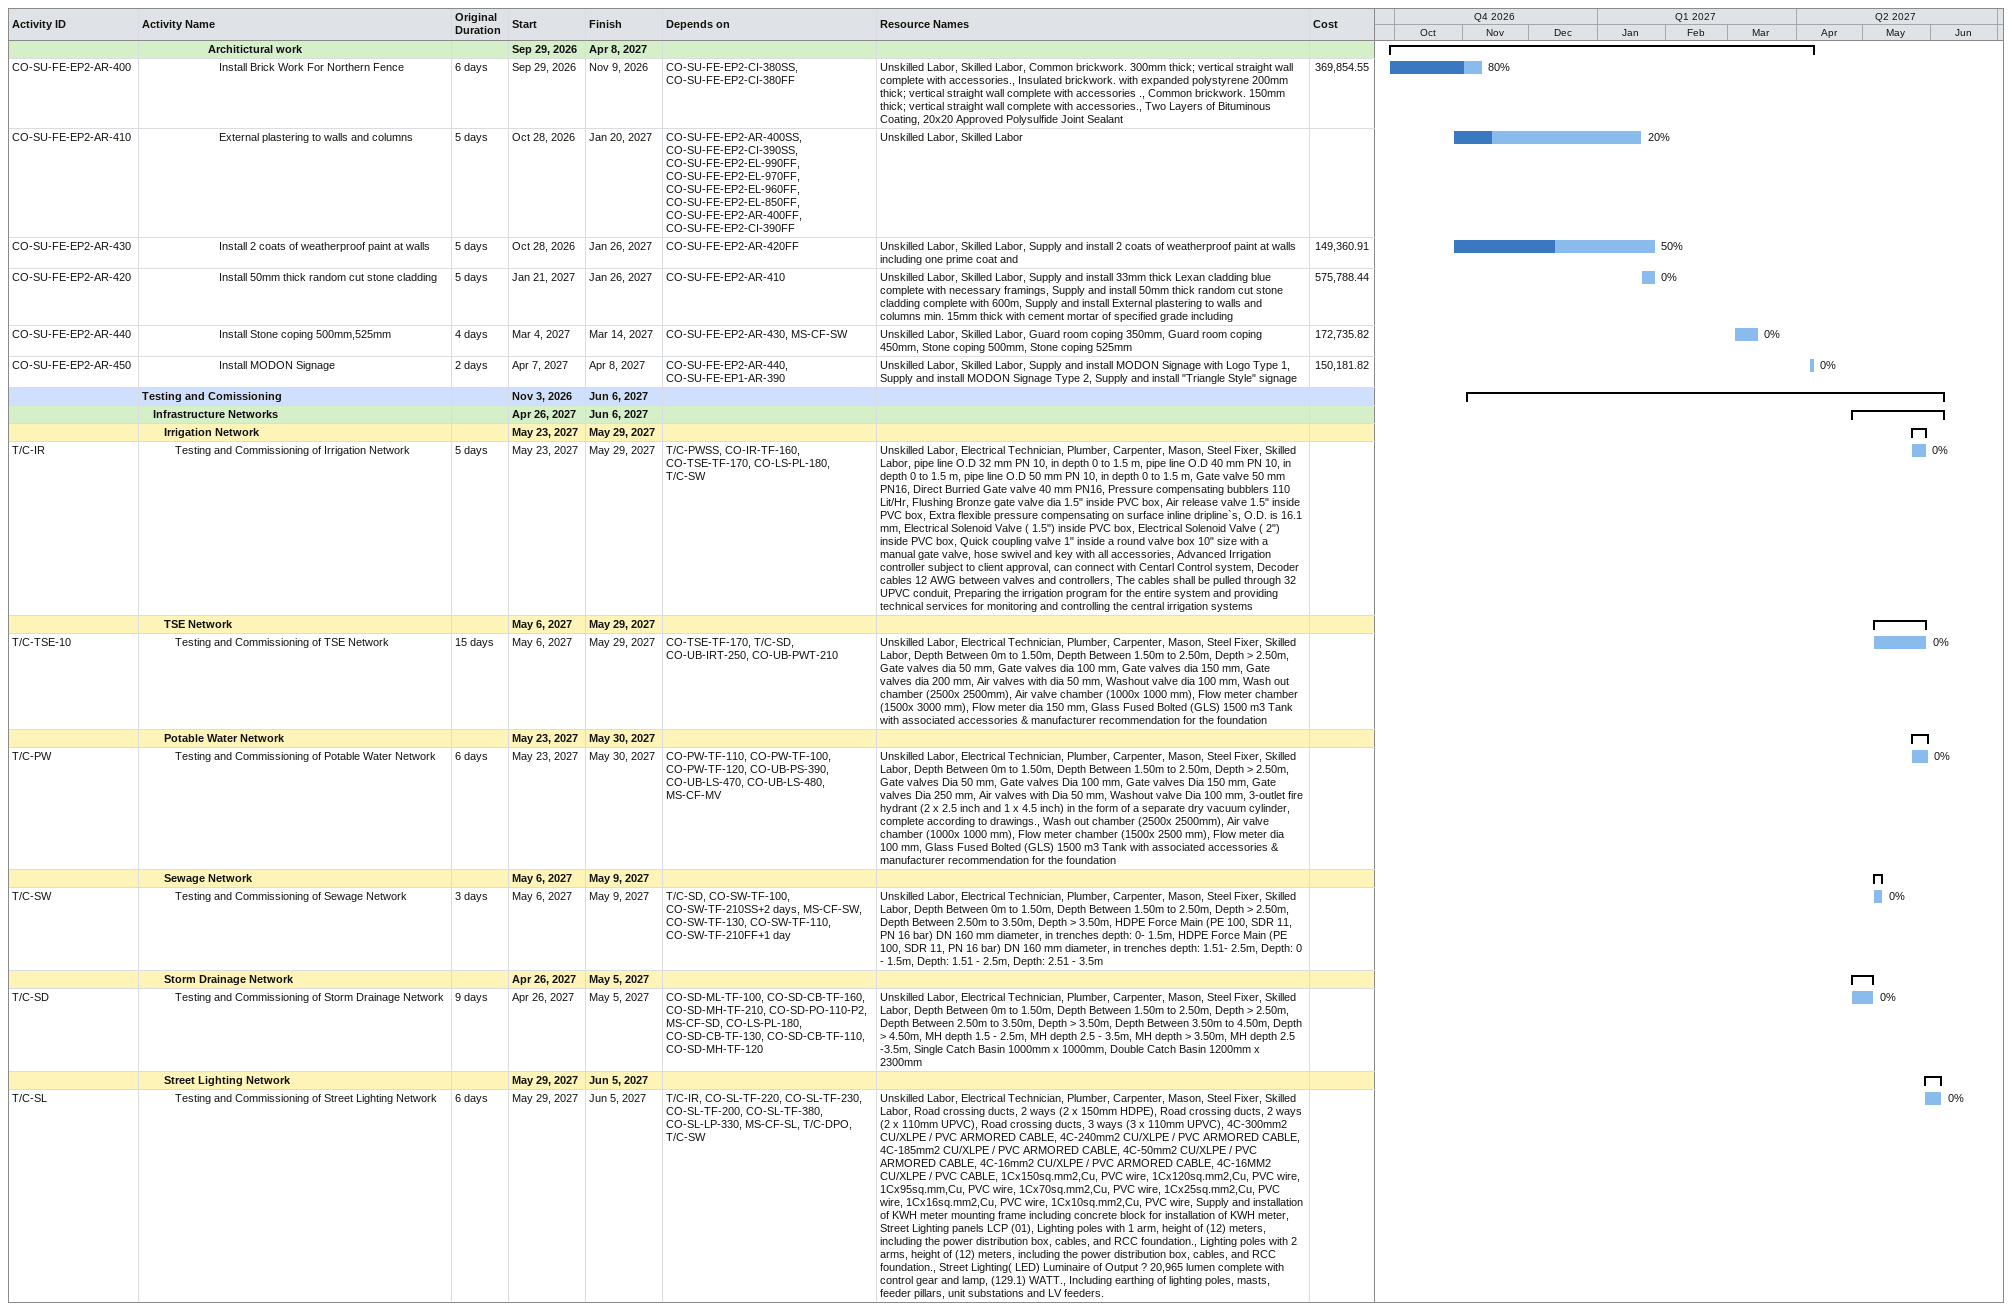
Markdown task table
| ID | Level | Task | Original duration | Start | Finish | Predecessors | Resources | % complete | Cost |
|---|---|---|---|---|---|---|---|---|---|
|  | 7 | **Architictural work** |  | 2026-09-29 | 2027-04-08 |  |  |  |  |
| CO-SU-FE-EP2-AR-400 | 8 | Install Brick Work For Northern Fence | 6d | 2026-09-29 | 2026-11-09 | CO-SU-FE-EP2-CI-380SS, CO-SU-FE-EP2-CI-380FF | Unskilled Labor, Skilled Labor, Common brickwork. 300mm thick; vertical straight wall complete with accessories., Insulated brickwork. with expanded polystyrene 200mm thick; vertical straight wall complete with accessories ., Common brickwork. 150mm thick; vertical straight wall complete with accessories., Two Layers of Bituminous Coating, 20x20 Approved Polysulfide Joint Sealant | 80 | 369854.55 |
| CO-SU-FE-EP2-AR-410 | 8 | External plastering to walls and columns | 5d | 2026-10-28 | 2027-01-20 | CO-SU-FE-EP2-AR-400SS, CO-SU-FE-EP2-CI-390SS, CO-SU-FE-EP2-EL-990FF, CO-SU-FE-EP2-EL-970FF, CO-SU-FE-EP2-EL-960FF, CO-SU-FE-EP2-EL-850FF, CO-SU-FE-EP2-AR-400FF, CO-SU-FE-EP2-CI-390FF | Unskilled Labor, Skilled Labor | 20 |  |
| CO-SU-FE-EP2-AR-430 | 8 | Install 2 coats of weatherproof paint at walls | 5d | 2026-10-28 | 2027-01-26 | CO-SU-FE-EP2-AR-420FF | Unskilled Labor, Skilled Labor, Supply and install 2 coats of weatherproof paint at walls including one prime coat and | 50 | 149360.91 |
| CO-SU-FE-EP2-AR-420 | 8 | Install 50mm thick random cut stone cladding | 5d | 2027-01-21 | 2027-01-26 | CO-SU-FE-EP2-AR-410 | Unskilled Labor, Skilled Labor, Supply and install 33mm thick Lexan cladding blue complete with necessary framings, Supply and install 50mm thick random cut stone cladding complete with 600m, Supply and install External plastering to walls and columns min. 15mm thick with cement mortar of specified grade including | 0 | 575788.44 |
| CO-SU-FE-EP2-AR-440 | 8 | Install Stone coping 500mm,525mm | 4d | 2027-03-04 | 2027-03-14 | CO-SU-FE-EP2-AR-430, MS-CF-SW | Unskilled Labor, Skilled Labor, Guard room coping 350mm, Guard room coping 450mm, Stone coping 500mm, Stone coping 525mm | 0 | 172735.82 |
| CO-SU-FE-EP2-AR-450 | 8 | Install MODON Signage | 2d | 2027-04-07 | 2027-04-08 | CO-SU-FE-EP2-AR-440, CO-SU-FE-EP1-AR-390 | Unskilled Labor, Skilled Labor, Supply and install MODON Signage with Logo Type 1, Supply and install MODON Signage Type 2, Supply and install "Triangle Style" signage | 0 | 150181.82 |
|  | 1 | **Testing and Comissioning** |  | 2026-11-03 | 2027-06-06 |  |  |  |  |
|  | 2 | **Infrastructure Networks** |  | 2027-04-26 | 2027-06-06 |  |  |  |  |
|  | 3 | **Irrigation Network** |  | 2027-05-23 | 2027-05-29 |  |  |  |  |
| T/C-IR | 4 | Testing and Commissioning of Irrigation Network | 5d | 2027-05-23 | 2027-05-29 | T/C-PWSS, CO-IR-TF-160, CO-TSE-TF-170, CO-LS-PL-180, T/C-SW | Unskilled Labor, Electrical Technician, Plumber, Carpenter, Mason, Steel Fixer, Skilled Labor, pipe line O.D 32 mm PN 10, in depth 0 to 1.5 m, pipe line O.D 40 mm PN 10, in depth 0 to 1.5 m, pipe line O.D 50 mm PN 10, in depth 0 to 1.5 m, Gate valve 50 mm PN16, Direct Burried Gate valve 40 mm PN16, Pressure compensating bubblers 110 Lit/Hr, Flushing Bronze gate valve dia 1.5" inside PVC box, Air release valve 1.5" inside PVC box, Extra flexible pressure compensating on surface inline dripline`s, O.D. is 16.1 mm, Electrical Solenoid Valve ( 1.5") inside PVC box, Electrical Solenoid Valve ( 2") inside PVC box, Quick coupling valve 1" inside a round valve box 10" size with a manual gate valve, hose swivel and key with all accessories, Advanced Irrigation controller subject to client approval, can connect with Centarl Control system, Decoder cables 12 AWG between valves and controllers, The cables shall be pulled through 32 UPVC conduit, Preparing the irrigation program for the entire system and providing technical services for monitoring and controlling the central irrigation systems | 0 |  |
|  | 3 | **TSE Network** |  | 2027-05-06 | 2027-05-29 |  |  |  |  |
| T/C-TSE-10 | 4 | Testing and Commissioning of TSE Network | 15d | 2027-05-06 | 2027-05-29 | CO-TSE-TF-170, T/C-SD, CO-UB-IRT-250, CO-UB-PWT-210 | Unskilled Labor, Electrical Technician, Plumber, Carpenter, Mason, Steel Fixer, Skilled Labor, Depth Between 0m to 1.50m, Depth Between 1.50m to 2.50m, Depth > 2.50m, Gate valves dia 50 mm, Gate valves dia 100 mm, Gate valves dia 150 mm, Gate valves dia 200 mm, Air valves with dia 50 mm, Washout valve dia 100 mm, Wash out chamber (2500x 2500mm), Air valve chamber (1000x 1000 mm), Flow meter chamber (1500x 3000 mm), Flow meter dia 150 mm, Glass Fused Bolted (GLS) 1500 m3 Tank with associated accessories & manufacturer recommendation for the foundation | 0 |  |
|  | 3 | **Potable Water Network** |  | 2027-05-23 | 2027-05-30 |  |  |  |  |
| T/C-PW | 4 | Testing and Commissioning of Potable Water Network | 6d | 2027-05-23 | 2027-05-30 | CO-PW-TF-110, CO-PW-TF-100, CO-PW-TF-120, CO-UB-PS-390, CO-UB-LS-470, CO-UB-LS-480, MS-CF-MV | Unskilled Labor, Electrical Technician, Plumber, Carpenter, Mason, Steel Fixer, Skilled Labor, Depth Between 0m to 1.50m, Depth Between 1.50m to 2.50m, Depth > 2.50m, Gate valves Dia 50 mm, Gate valves Dia 100 mm, Gate valves Dia 150 mm, Gate valves Dia 250 mm, Air valves with Dia 50 mm, Washout valve Dia 100 mm, 3-outlet fire hydrant (2 x 2.5 inch and 1 x 4.5 inch) in the form of a separate dry vacuum cylinder, complete according to drawings., Wash out chamber (2500x 2500mm), Air valve chamber (1000x 1000 mm), Flow meter chamber (1500x 2500 mm), Flow meter dia 100 mm, Glass Fused Bolted (GLS) 1500 m3 Tank with associated accessories & manufacturer recommendation for the foundation | 0 |  |
|  | 3 | **Sewage Network** |  | 2027-05-06 | 2027-05-09 |  |  |  |  |
| T/C-SW | 4 | Testing and Commissioning of Sewage Network | 3d | 2027-05-06 | 2027-05-09 | T/C-SD, CO-SW-TF-100, CO-SW-TF-210SS+2d, MS-CF-SW, CO-SW-TF-130, CO-SW-TF-110, CO-SW-TF-210FF+1d | Unskilled Labor, Electrical Technician, Plumber, Carpenter, Mason, Steel Fixer, Skilled Labor, Depth Between 0m to 1.50m, Depth Between 1.50m to 2.50m, Depth > 2.50m, Depth Between 2.50m to 3.50m, Depth > 3.50m, HDPE Force Main (PE 100, SDR 11, PN 16 bar) DN 160 mm diameter, in trenches depth: 0- 1.5m, HDPE Force Main (PE 100, SDR 11, PN 16 bar) DN 160 mm diameter, in trenches depth: 1.51- 2.5m, Depth: 0 - 1.5m, Depth: 1.51 - 2.5m, Depth: 2.51 - 3.5m | 0 |  |
|  | 3 | **Storm Drainage Network** |  | 2027-04-26 | 2027-05-05 |  |  |  |  |
| T/C-SD | 4 | Testing and Commissioning of Storm Drainage Network | 9d | 2027-04-26 | 2027-05-05 | CO-SD-ML-TF-100, CO-SD-CB-TF-160, CO-SD-MH-TF-210, CO-SD-PO-110-P2, MS-CF-SD, CO-LS-PL-180, CO-SD-CB-TF-130, CO-SD-CB-TF-110, CO-SD-MH-TF-120 | Unskilled Labor, Electrical Technician, Plumber, Carpenter, Mason, Steel Fixer, Skilled Labor, Depth Between 0m to 1.50m, Depth Between 1.50m to 2.50m, Depth > 2.50m, Depth Between 2.50m to 3.50m, Depth > 3.50m, Depth Between 3.50m to 4.50m, Depth > 4.50m, MH depth 1.5 - 2.5m, MH depth 2.5 - 3.5m, MH depth > 3.50m, MH depth 2.5 -3.5m, Single Catch Basin 1000mm x 1000mm, Double Catch Basin 1200mm x 2300mm | 0 |  |
|  | 3 | **Street Lighting Network** |  | 2027-05-29 | 2027-06-05 |  |  |  |  |
| T/C-SL | 4 | Testing and Commissioning of Street Lighting Network | 6d | 2027-05-29 | 2027-06-05 | T/C-IR, CO-SL-TF-220, CO-SL-TF-230, CO-SL-TF-200, CO-SL-TF-380, CO-SL-LP-330, MS-CF-SL, T/C-DPO, T/C-SW | Unskilled Labor, Electrical Technician, Plumber, Carpenter, Mason, Steel Fixer, Skilled Labor, Road crossing ducts, 2 ways (2 x 150mm HDPE), Road crossing ducts, 2 ways (2 x 110mm UPVC), Road crossing ducts, 3 ways (3 x 110mm UPVC), 4C-300mm2 CU/XLPE / PVC ARMORED CABLE, 4C-240mm2 CU/XLPE / PVC ARMORED CABLE, 4C-185mm2 CU/XLPE / PVC ARMORED CABLE, 4C-50mm2 CU/XLPE / PVC ARMORED CABLE, 4C-16mm2 CU/XLPE / PVC ARMORED CABLE, 4C-16MM2 CU/XLPE / PVC CABLE, 1Cx150sq.mm2,Cu, PVC wire, 1Cx120sq.mm2,Cu, PVC wire, 1Cx95sq.mm,Cu, PVC wire, 1Cx70sq.mm2,Cu, PVC wire, 1Cx25sq.mm2,Cu, PVC wire, 1Cx16sq.mm2,Cu, PVC wire, 1Cx10sq.mm2,Cu, PVC wire, Supply and installation of KWH meter mounting frame including concrete block for installation of KWH meter, Street Lighting panels LCP (01), Lighting poles with 1 arm, height of (12) meters, including the power distribution box, cables, and RCC foundation., Lighting poles with 2 arms, height of (12) meters, including the power distribution box, cables, and RCC foundation., Street Lighting( LED) Luminaire of Output ? 20,965 lumen complete with control gear and lamp, (129.1) WATT., Including earthing of lighting poles, masts, feeder pillars, unit substations and LV feeders. | 0 |  |
